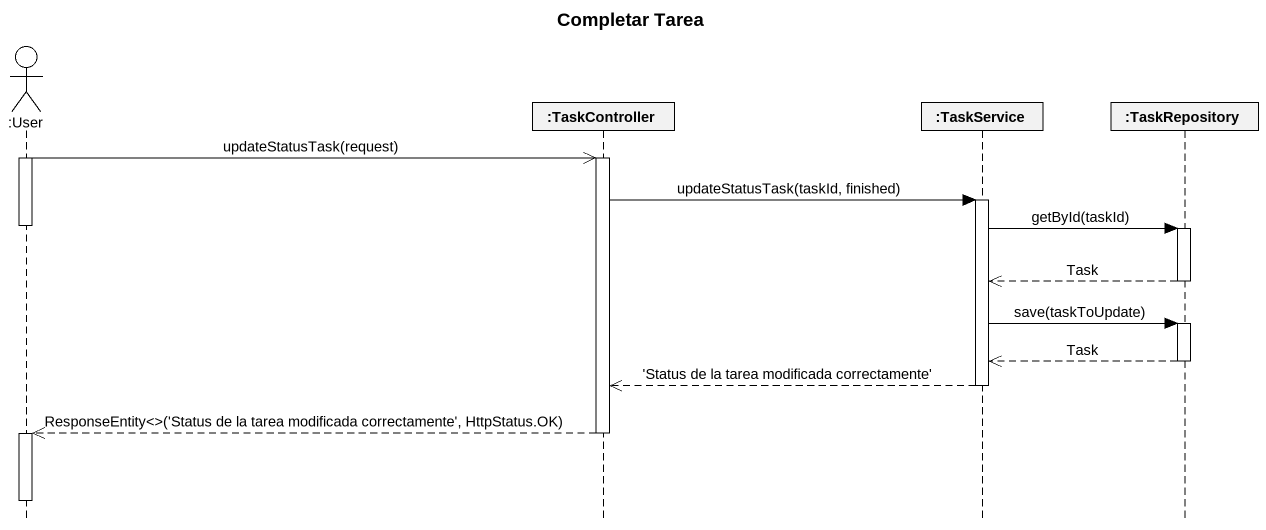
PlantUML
@startuml
title Completar Tarea
hide footbox
actor ":User" as User
participant ":TaskController" as TaskController
participant ":TaskService" as TaskService
participant ":TaskRepository" as TaskRepository

activate User
User ->> TaskController : updateStatusTask(request)
activate TaskController
TaskController -> TaskService : updateStatusTask(taskId, finished)
activate TaskService
deactivate User
TaskService -> TaskRepository : getById(taskId)
activate TaskRepository
TaskRepository -->> TaskService : Task
deactivate TaskRepository
TaskService -> TaskRepository : save(taskToUpdate)
activate TaskRepository
TaskRepository -->> TaskService : Task
deactivate TaskRepository
TaskService -->> TaskController : 'Status de la tarea modificada correctamente'
deactivate TaskService
TaskController -->> User : ResponseEntity<>('Status de la tarea modificada correctamente', HttpStatus.OK)
deactivate TaskController
activate User
deactivate User
@enduml
